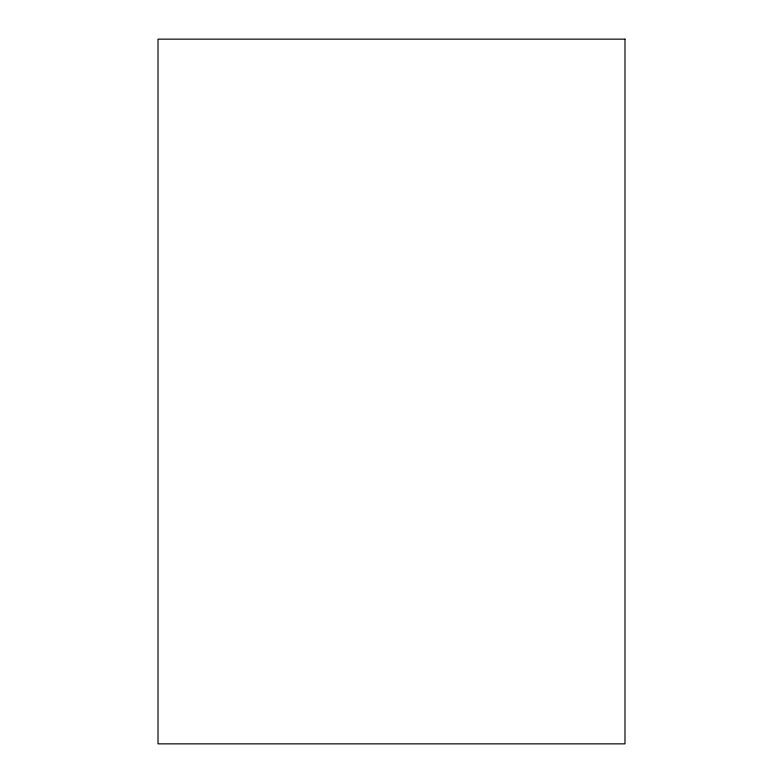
<?xml version="1.0" encoding="UTF-8"?>
<svg xmlns="http://www.w3.org/2000/svg" width="783" height="783" viewBox="0 0 783 783"><rect width="100%" height="100%" fill="white"/><g stroke="black" fill="none" stroke-linecap="round" stroke-linejoin="round"><path stroke-width="1.17" d="M624.991 39.15L158.009 39.15L158.009 743.85L624.991 743.85L624.991 39.15"/></g></svg>
